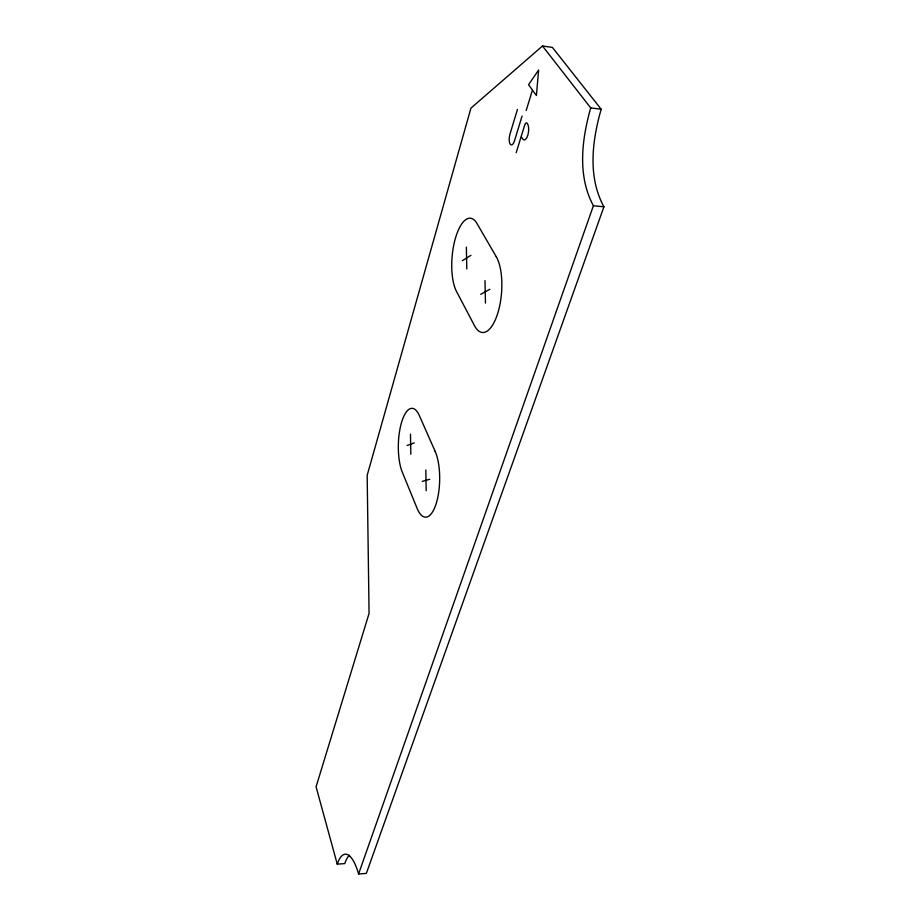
<?xml version="1.0" encoding="UTF-8"?>
<svg xmlns="http://www.w3.org/2000/svg" width="920" height="920" viewBox="0 0 920 920"><rect width="100%" height="100%" fill="white"/><g stroke="black" fill="none" stroke-linecap="round" stroke-linejoin="round"><path stroke-width="1.38" d="M542.501 46L590.697 107.904C581.797 139.529 577.197 175.662 593.4 205.746L358.581 874A50.082 14.8 86.2 0 0 337.26 864.168L316.066 786.807L369.07 613.41L367.172 475.329L470.925 108.157L542.501 46L552.403 47.403L601.174 109.227C592.169 140.737 587.558 176.87 603.934 206.793L366.355 873.39L358.581 874M517.454 109.434L509.956 134.148A7.51 2.909 -82.9 0 0 510.197 144.152A7.51 2.909 -82.9 0 0 514.476 140.875L522.066 116.058M526.183 110.526L532.462 90.068L536.417 95.496L538.614 70.023L528.551 84.709L532.185 89.688M516.189 152.697L524.688 125.166A4.163 1.644 -82.5 0 1 527.114 123.291L527.505 123.866A8.556 3.369 -82.6 0 1 527.792 135.274A8.556 3.369 -82.6 0 1 522.813 139.046L521.422 137.011M462.311 260.728L470.913 255.311M480.688 294.354L489.842 289.26M407.111 445.452L414.253 442.911M422.268 481.39L429.801 479.251M337.26 864.168L344.758 863.592A49.979 14.996 86.1 0 1 349.416 855.278M593.4 205.746L603.934 206.793M590.697 107.904L601.174 109.227M485.001 280.565L485.472 303.094M466.371 247.146L466.796 268.939M425.834 469.97L426.19 490.693M410.492 434.148L410.826 454.25M496.259 256.726L476.962 223.48A39.825 14.904 -85.1 0 0 455.664 237.417A39.825 14.904 -85.1 0 0 456.527 291.502L474.559 325.784A40.951 15.927 -85.4 0 0 497.685 313.478A40.951 15.927 -85.4 0 0 496.259 256.726M435.125 451.294L419.29 415.46A35.846 12.581 -88.2 0 0 401.614 422.211A35.846 12.581 -88.2 0 0 402.27 472.098L417.162 508.484A36.857 13.328 -88.7 0 0 436.206 503.55A36.857 13.328 -88.7 0 0 435.125 451.294"/></g></svg>
